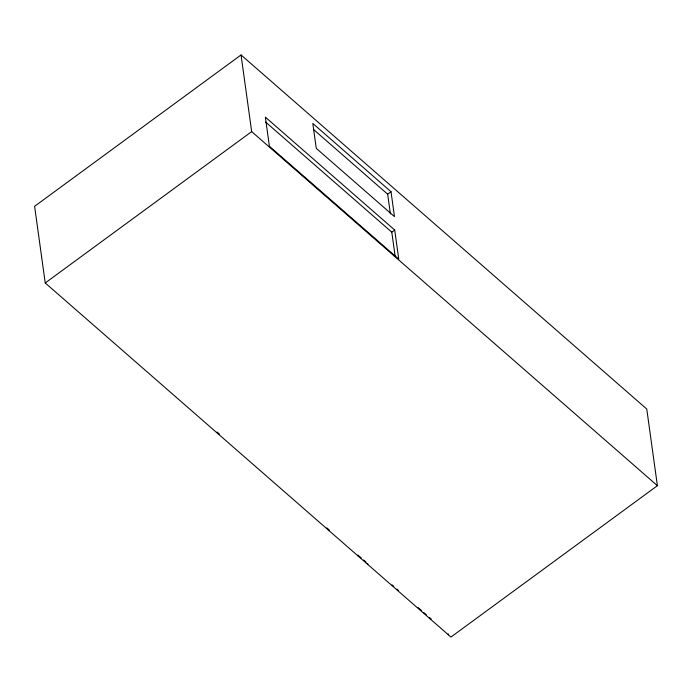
<?xml version="1.0" encoding="UTF-8"?>
<svg xmlns="http://www.w3.org/2000/svg" width="692" height="692" viewBox="0 0 692 692"><rect width="100%" height="100%" fill="white"/><g stroke="black" fill="none" stroke-linecap="round" stroke-linejoin="round"><path stroke-width="1.04" d="M241.041 54.945L34.6 206.311L45.239 282.967L450.959 637.055L657.4 485.689L646.76 409.033L241.041 54.945L251.68 131.61L657.4 485.689M45.239 282.967L251.68 131.61M390.4 213.897L387.667 194.192L391.023 191.727L312.81 123.47L316.27 148.365L394.475 216.622L391.023 191.727M395.115 256.101L391.793 232.175L394.717 230.029L265.356 117.13L269.396 146.254L398.756 259.154L394.717 230.029M313.485 129.456L387.667 194.192M265.685 122.112L391.793 232.175M217.106 432.033L219.399 434.04M329.366 530.124L326.918 527.875M358.767 555.78L361.198 557.899M363.62 560.018L366.051 562.138M392.122 584.896L393.757 586.314M397.009 589.152L398.635 590.579M418.15 607.611L421.402 610.448M423.841 612.576L426.281 614.704M429.542 617.549L431.168 618.968M448.243 633.872L448.373 634.798M367.668 563.556L367.798 564.482M357.954 555.079L358.084 555.996"/></g></svg>
